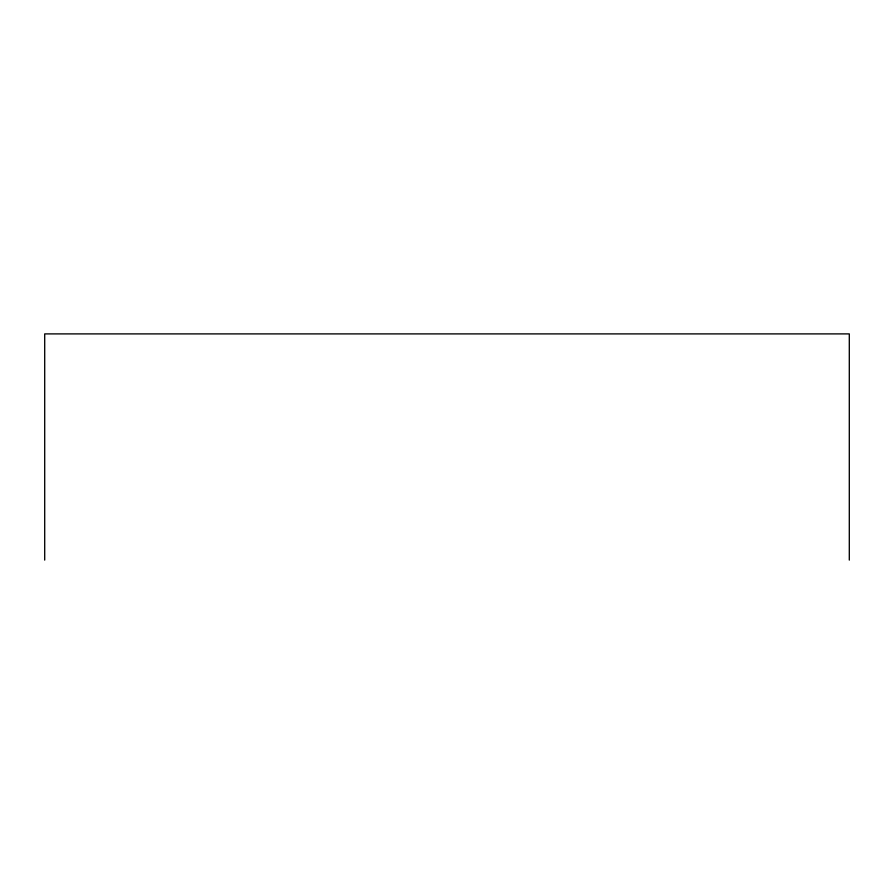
<?xml version="1.0" encoding="UTF-8"?>
<svg xmlns="http://www.w3.org/2000/svg" width="894" height="894" viewBox="0 0 894 894"><rect width="100%" height="100%" fill="white"/><g stroke="black" fill="none" stroke-linecap="round" stroke-linejoin="round"><path stroke-width="1.34" d="M849.3 560.102L849.3 333.898L44.7 333.898L44.7 560.102"/></g></svg>
